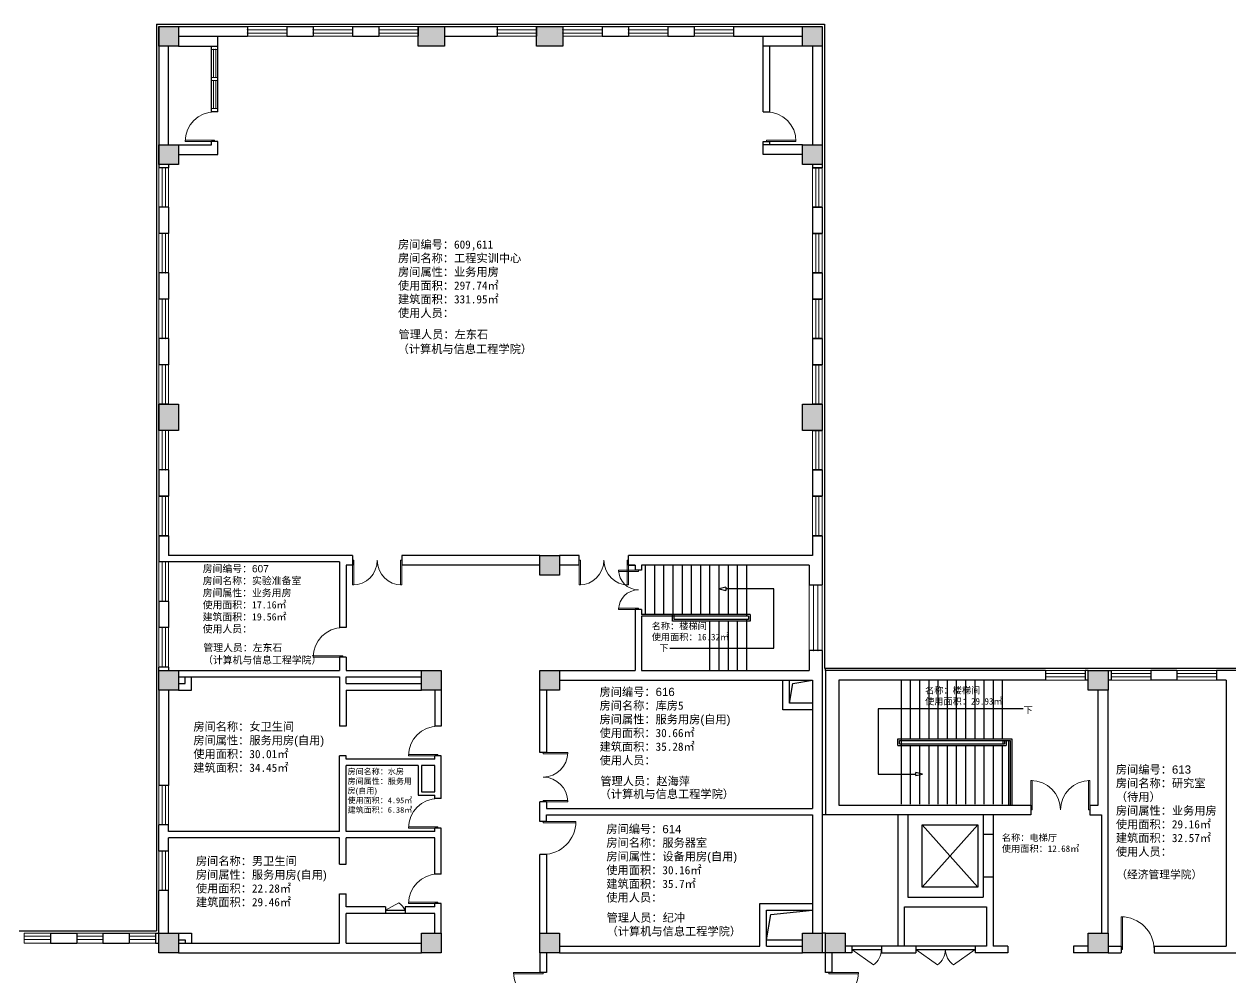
# Model space of a CAD drawing. Header units: millimetres. Extents: x 250667 to 378376, y 130813 to 184650.
# Drawn here: x 287267 to 324007, y 146726 to 175756 of the extents above; entities that cross this region are included whole.
import ezdxf

# ---------------------------------------------------------------- set-up
doc = ezdxf.new("R2010")
doc.units = ezdxf.units.MM
doc.header["$LTSCALE"] = 1000
doc.linetypes.add('CONTINOUS', pattern=[0])
for name, color, linetype in [('填充', 7, 'Continuous'), ('管理人员', 2, 'Continuous'), ('经济管理学院', 66, 'Continuous')]:
    doc.layers.add(name, color=color, linetype=linetype)
for name, color, linetype, lineweight in [('墙体', 30, 'Continuous', 30), ('墙线', 30, 'Continuous', 30), ('文字', 7, 'Continuous', 30), ('柱子', 150, 'Continuous', 30), ('窗户', 131, 'Continuous', 15), ('窗线', 131, 'Continuous', 15), ('门线', 154, 'CONTINOUS', 15)]:
    doc.layers.add(name, color=color, linetype=linetype, lineweight=lineweight)
doc.styles.get("Standard").update_dxf_attribs({"font": 'arial.ttf'})

msp = doc.modelspace()

# ---------------------------------------------------------------- hatches: boundary and pattern name
at = {"layer": '填充'}
h = msp.add_hatch(color=7, dxfattribs=at)
h.dxf.hatch_style = 1
h.paths.add_polyline_path([(291967, 175686), (291367, 175686), (291367, 175086), (291967, 175086)])
h = msp.add_hatch(color=7, dxfattribs=at)
h.dxf.hatch_style = 1
h.paths.add_polyline_path([(300066, 175686), (299266, 175686), (299266, 175086), (300066, 175086)])
h = msp.add_hatch(color=7, dxfattribs=at)
h.dxf.hatch_style = 1
h.paths.add_polyline_path([(303666, 175686), (302866, 175686), (302866, 175086), (303666, 175086)])
h = msp.add_hatch(color=7, dxfattribs=at)
h.dxf.hatch_style = 1
h.paths.add_polyline_path([(311567, 175686), (310967, 175686), (310967, 175086), (311567, 175086)])
h = msp.add_hatch(color=7, dxfattribs=at)
h.dxf.hatch_style = 1
h.paths.add_polyline_path([(291967, 172086), (291367, 172086), (291367, 171486), (291967, 171486)])
h = msp.add_hatch(color=7, dxfattribs=at)
h.dxf.hatch_style = 1
h.paths.add_polyline_path([(311567, 172086), (310967, 172086), (310967, 171486), (311567, 171486)])
h = msp.add_hatch(color=7, dxfattribs=at)
h.dxf.hatch_style = 1
h.paths.add_polyline_path([(291967, 164186), (291367, 164186), (291367, 163386), (291967, 163386)])
h = msp.add_hatch(color=7, dxfattribs=at)
h.dxf.hatch_style = 1
h.paths.add_polyline_path([(311567, 164186), (310967, 164186), (310967, 163386), (311567, 163386)])
h = msp.add_hatch(color=7, dxfattribs=at)
h.dxf.hatch_style = 1
h.paths.add_polyline_path([(303567, 159586), (302967, 159586), (302967, 158986), (303567, 158986)])
h = msp.add_hatch(color=7, dxfattribs=at)
h.dxf.hatch_style = 1
h.paths.add_polyline_path([(291967, 156086), (291367, 156086), (291367, 155486), (291967, 155486)])
h = msp.add_hatch(color=7, dxfattribs=at)
h.dxf.hatch_style = 1
h.paths.add_polyline_path([(299967, 156086), (299367, 156086), (299367, 155486), (299967, 155486)])
h = msp.add_hatch(color=7, dxfattribs=at)
h.dxf.hatch_style = 1
h.paths.add_polyline_path([(303567, 156086), (302967, 156086), (302967, 155486), (303567, 155486)])
h = msp.add_hatch(color=7, dxfattribs=at)
h.dxf.hatch_style = 1
h.paths.add_polyline_path([(320267, 156086), (319667, 156086), (319667, 155486), (320267, 155486)])
h = msp.add_hatch(color=7, dxfattribs=at)
h.dxf.hatch_style = 1
h.paths.add_polyline_path([(291967, 148086), (291367, 148086), (291367, 147486), (291967, 147486)])
h = msp.add_hatch(color=7, dxfattribs=at)
h.dxf.hatch_style = 1
h.paths.add_polyline_path([(299967, 148086), (299367, 148086), (299367, 147486), (299967, 147486)])
h = msp.add_hatch(color=7, dxfattribs=at)
h.dxf.hatch_style = 1
h.paths.add_polyline_path([(303567, 148086), (302967, 148086), (302967, 147486), (303567, 147486)])
h = msp.add_hatch(color=7, dxfattribs=at)
h.dxf.hatch_style = 1
h.paths.add_polyline_path([(311567, 148086), (310967, 148086), (310967, 147486), (311567, 147486)])
h = msp.add_hatch(color=7, dxfattribs=at)
h.dxf.hatch_style = 1
h.paths.add_polyline_path([(312267, 148086), (311667, 148086), (311667, 147486), (312267, 147486)])
h = msp.add_hatch(color=7, dxfattribs=at)
h.dxf.hatch_style = 1
h.paths.add_polyline_path([(320267, 148086), (319667, 148086), (319667, 147486), (320267, 147486)])

# ---------------------------------------------------------------- linework, layer by layer
at = {"layer": '墙体'}
for p, q in [((293167, 173086), (293167, 175386)), ((309767, 173086), (309767, 175386)), ((291967, 175086), (293167, 175086)), ((292967, 173086), (292967, 175086)), ((310967, 175086), (309767, 175086)), ((309967, 173086), (309967, 175086)), ((293167, 173086), (292967, 173086)), ((309767, 173086), (309967, 173086)), ((292967, 172086), (292967, 172186)), ((293167, 172186), (292967, 172186)), ((293167, 171786), (293167, 172186)), ((309767, 171786), (309767, 172186)), ((309767, 172186), (309967, 172186)), ((310967, 172086), (309767, 172086)), ((309967, 172086), (309967, 172186)), ((291967, 171786), (293167, 171786)), ((310967, 171786), (309767, 171786)), ((306187, 157786), (306187, 159286)), ((306467, 157786), (306467, 159286)), ((306467, 157786), (306467, 159286)), ((306747, 157786), (306747, 159286)), ((307027, 157786), (307027, 159286)), ((307307, 157786), (307307, 159286)), ((307307, 157786), (307307, 159286)), ((307587, 157786), (307587, 159286)), ((307867, 157786), (307867, 159286)), ((308147, 157786), (308147, 159286)), ((308147, 157786), (308147, 159286)), ((308427, 157786), (308427, 159286)), ((308707, 157786), (308707, 159286)), ((308987, 157786), (308987, 159286)), ((309267, 157736), (309267, 159286)), ((308633, 158614), (308425, 158564)), ((308425, 158564), (308633, 158514)), ((308633, 158614), (308633, 158514)), ((310090, 158564), (308633, 158564)), ((308633, 158564), (308633, 158514)), ((310090, 156761), (310090, 158564)), ((309367, 157786), (306067, 157786)), ((309317, 157736), (306067, 157736)), ((309317, 157636), (307059, 157636)), ((309267, 156086), (309267, 157636)), ((309317, 157736), (309317, 157636)), ((309367, 157786), (309367, 157586)), ((309367, 157586), (307009, 157586)), ((308147, 156086), (308147, 157586)), ((308147, 156086), (308147, 157586)), ((308427, 156086), (308427, 157586)), ((308707, 156086), (308707, 157586)), ((308987, 156086), (308987, 157586)), ((306929, 156761), (310090, 156761)), ((313967, 155786), (313967, 152011)), ((314247, 155786), (314247, 153999)), ((314527, 155786), (314527, 153999)), ((314807, 155786), (314807, 153999)), ((315087, 155786), (315087, 153999)), ((315367, 155786), (315367, 153999)), ((315367, 155786), (315367, 153999)), ((315647, 155786), (315647, 153999)), ((315927, 155786), (315927, 153999)), ((316207, 155786), (316207, 153999)), ((316487, 155786), (316487, 153999)), ((316487, 155786), (316487, 153999)), ((316767, 155786), (316767, 153999)), ((317047, 155786), (317047, 153999)), ((302967, 153586), (302967, 155486)), ((317684, 154913), (313272, 154913)), ((313272, 154913), (313272, 152931)), ((313867, 153999), (315087, 153999)), ((313867, 153799), (313867, 153999)), ((313917, 153949), (317291, 153949)), ((313917, 153849), (313917, 153949)), ((313967, 153999), (317341, 153999)), ((315367, 153999), (317341, 153999)), ((313867, 153799), (317161, 153799)), ((313917, 153849), (317111, 153849)), ((314247, 153799), (314247, 152011)), ((314527, 153799), (314527, 152011)), ((314807, 153799), (314807, 152011)), ((315087, 153799), (315087, 152011)), ((315367, 153799), (315367, 153453)), ((315367, 153799), (315367, 152011)), ((315647, 153799), (315647, 152011)), ((315927, 153799), (315927, 152011)), ((316207, 153799), (316207, 152011)), ((316487, 153799), (316487, 152011)), ((316487, 153799), (316487, 152011)), ((316767, 153799), (316767, 152011)), ((317047, 153799), (317047, 152011)), ((313272, 152931), (314415, 152931)), ((314415, 152931), (314415, 152981)), ((314415, 152881), (314415, 152981)), ((314623, 152931), (314415, 152981)), ((314415, 152881), (314623, 152931)), ((315367, 153113), (315367, 152011)), ((302967, 151486), (302967, 152086)), ((302967, 148086), (302967, 150486))]:
    msp.add_line(p, q, dxfattribs=at)
at = {"layer": '墙线'}
for p, q in [((291297, 175756), (311637, 175756)), ((291297, 175756), (291297, 148156)), ((291367, 175686), (294066, 175686)), ((291367, 175686), (291367, 171386)), ((294066, 175686), (294066, 175386)), ((295266, 175686), (296066, 175686)), ((295266, 175686), (295266, 175386)), ((296066, 175686), (296066, 175386)), ((297266, 175686), (298066, 175686)), ((297266, 175686), (297266, 175386)), ((298066, 175686), (298066, 175386)), ((299266, 175686), (301667, 175686)), ((299266, 175686), (299266, 175386)), ((301667, 175686), (301667, 175386)), ((302866, 175686), (303666, 175686)), ((302867, 175686), (302867, 175386)), ((303666, 175686), (303666, 175386)), ((304866, 175686), (304866, 175386)), ((304867, 175686), (305667, 175686)), ((305667, 175686), (305667, 175386)), ((306867, 175686), (307667, 175686)), ((306867, 175686), (306867, 175386)), ((307667, 175686), (307667, 175386)), ((308867, 175686), (311567, 175686)), ((308867, 175686), (308867, 175386)), ((311637, 175756), (311637, 156156)), ((291967, 175386), (294066, 175386)), ((295266, 175386), (296066, 175386)), ((297266, 175386), (298066, 175386)), ((300066, 175386), (301667, 175386)), ((304867, 175386), (305667, 175386)), ((306867, 175386), (307667, 175386)), ((308867, 175386), (310967, 175386)), ((291667, 172086), (291667, 175086)), ((311267, 175086), (311267, 172086)), ((311567, 175086), (311567, 172086)), ((291967, 172086), (292967, 172086)), ((311567, 172086), (311567, 171386)), ((291667, 171386), (291367, 171386)), ((291667, 171386), (291367, 171386)), ((291667, 171386), (291367, 171386)), ((291667, 171486), (291667, 171386)), ((311267, 171486), (311267, 171386)), ((311267, 171386), (311567, 171386)), ((311567, 171386), (311267, 171386)), ((311567, 171386), (311267, 171386)), ((311567, 171386), (311267, 171386)), ((291667, 170186), (291367, 170186)), ((291367, 170186), (291367, 169386)), ((291667, 170186), (291367, 170186)), ((291667, 170186), (291667, 169386)), ((311267, 170186), (311267, 169386)), ((311267, 170186), (311567, 170186)), ((311567, 170186), (311267, 170186)), ((311567, 170186), (311267, 170186)), ((311567, 170186), (311567, 169386)), ((291667, 169386), (291367, 169386)), ((291667, 169386), (291367, 169386)), ((291667, 169386), (291367, 169386)), ((311267, 169386), (311567, 169386)), ((311567, 169386), (311267, 169386)), ((311567, 169386), (311267, 169386)), ((311567, 169386), (311267, 169386)), ((291667, 168186), (291367, 168186)), ((291367, 168186), (291367, 167386)), ((291667, 168186), (291367, 168186)), ((291667, 168186), (291667, 167386)), ((311267, 168186), (311267, 167386)), ((311267, 168186), (311567, 168186)), ((311567, 168186), (311267, 168186)), ((311567, 168186), (311267, 168186)), ((311567, 168186), (311567, 167386)), ((291667, 167386), (291367, 167386)), ((291667, 167386), (291367, 167386)), ((291667, 167386), (291367, 167386)), ((311267, 167386), (311567, 167386)), ((311567, 167386), (311267, 167386)), ((311567, 167386), (311267, 167386)), ((311567, 167386), (311267, 167386)), ((291667, 166186), (291367, 166186)), ((291367, 166186), (291367, 165386)), ((291667, 166186), (291367, 166186)), ((291667, 166186), (291667, 165386)), ((311267, 166186), (311267, 165386)), ((311267, 166186), (311567, 166186)), ((311567, 166186), (311267, 166186)), ((311567, 166186), (311267, 166186)), ((311567, 166186), (311567, 165386)), ((291667, 165386), (291367, 165386)), ((291667, 165386), (291367, 165386)), ((291667, 165386), (291367, 165386)), ((311267, 165386), (311567, 165386)), ((311567, 165386), (311267, 165386)), ((311567, 165386), (311267, 165386)), ((311567, 165386), (311267, 165386)), ((291667, 164186), (291367, 164186)), ((291367, 164186), (291367, 163386)), ((291667, 164186), (291367, 164186)), ((311267, 164186), (311567, 164186)), ((311567, 164186), (311267, 164186)), ((311567, 164186), (311267, 164186)), ((311567, 164186), (311567, 163386)), ((291667, 163386), (291367, 163386)), ((291667, 163386), (291367, 163386)), ((311267, 163386), (311567, 163386)), ((311567, 163386), (311267, 163386)), ((311567, 163386), (311267, 163386)), ((311567, 163386), (311267, 163386)), ((291667, 162186), (291367, 162186)), ((291367, 162186), (291367, 161386)), ((291667, 162186), (291667, 161386)), ((311267, 162186), (311267, 161386)), ((311267, 162186), (311567, 162186)), ((311567, 162186), (311267, 162186)), ((311567, 162186), (311267, 162186)), ((311567, 162186), (311567, 161386)), ((291367, 161386), (291667, 161386)), ((291667, 161386), (291367, 161386)), ((291667, 161386), (291367, 161386)), ((291667, 161386), (291367, 161386)), ((311267, 161386), (311567, 161386)), ((311567, 161386), (311267, 161386)), ((311567, 161386), (311267, 161386)), ((311567, 161386), (311267, 161386)), ((291367, 160186), (291367, 159386)), ((291367, 160186), (291667, 160186)), ((291667, 160186), (291367, 160186)), ((291667, 160186), (291367, 160186)), ((291667, 160186), (291667, 159586)), ((311267, 160186), (311267, 159586)), ((311267, 160186), (311567, 160186)), ((311567, 160186), (311267, 160186)), ((311567, 160186), (311267, 160186)), ((311567, 160186), (311567, 158686)), ((297267, 159586), (291667, 159586)), ((297267, 159586), (297267, 159286)), ((302967, 159586), (298767, 159586)), ((298767, 159586), (298767, 159286)), ((304167, 159586), (303567, 159586)), ((304167, 159286), (304167, 159586)), ((311267, 159586), (305667, 159586)), ((305667, 159286), (305667, 159586)), ((291667, 159386), (291367, 159386)), ((291667, 159386), (291367, 159386)), ((296867, 159386), (291667, 159386)), ((296867, 159386), (296867, 157386)), ((297267, 159286), (297067, 159286)), ((297067, 159286), (297067, 157386)), ((302967, 159286), (298767, 159286)), ((304167, 159286), (303567, 159286)), ((305667, 159286), (305867, 159286)), ((305867, 159286), (305667, 159286)), ((305867, 159286), (305867, 159136)), ((306067, 159136), (305867, 159136)), ((311167, 159286), (306067, 159286)), ((306067, 159286), (306067, 159136)), ((311167, 159286), (311167, 158686)), ((311167, 158686), (311567, 158686)), ((291667, 158186), (291367, 158186)), ((291367, 158186), (291367, 157386)), ((291667, 158186), (291367, 158186)), ((291667, 158186), (291667, 157386)), ((306067, 157936), (305867, 157936)), ((305867, 157936), (305867, 156086)), ((306067, 157936), (306067, 157786)), ((306067, 157736), (306067, 156086)), ((307009, 157586), (307009, 157786)), ((307059, 157636), (307059, 157786)), ((291667, 157386), (291367, 157386)), ((291667, 157386), (291367, 157386)), ((297067, 157386), (296867, 157386)), ((311567, 156686), (311167, 156686)), ((311167, 156686), (311167, 156086)), ((311567, 156686), (311167, 156686)), ((311567, 156686), (311567, 148086)), ((291667, 156186), (291367, 156186)), ((291667, 156186), (291367, 156186)), ((291367, 156086), (291367, 156186)), ((291667, 156186), (291667, 156086)), ((297067, 156486), (296867, 156486)), ((296867, 156486), (296867, 156086)), ((297067, 156486), (297067, 156086)), ((311637, 156156), (344337, 156156)), ((311667, 156086), (311667, 156156)), ((291967, 156086), (296867, 156086)), ((291967, 155886), (296867, 155886)), ((292167, 155686), (292167, 155886)), ((292367, 155486), (292367, 155886)), ((296867, 155886), (296867, 154386)), ((297067, 156086), (299367, 156086)), ((297067, 155686), (297067, 155886)), ((297067, 155886), (299367, 155886)), ((303567, 156086), (305867, 156086)), ((303567, 155786), (311267, 155786)), ((306067, 156086), (311167, 156086)), ((310367, 154886), (310367, 155786)), ((310567, 155086), (310567, 155786)), ((310668, 155683), (311267, 155786)), ((311267, 155786), (311267, 151886)), ((318367, 156086), (311667, 156086)), ((311667, 156086), (311667, 151686)), ((318367, 155786), (312067, 155786)), ((312067, 155786), (312067, 151986)), ((318367, 156086), (318367, 155786)), ((319667, 156086), (319567, 156086)), ((319567, 156086), (319567, 155786)), ((319667, 155786), (319567, 155786)), ((320267, 156086), (320367, 156086)), ((320367, 155786), (320267, 155786)), ((320367, 156086), (320367, 155786)), ((322367, 156086), (321567, 156086)), ((321567, 156086), (321567, 155786)), ((322367, 155786), (321567, 155786)), ((322367, 156086), (322367, 155786)), ((324367, 156086), (323567, 156086)), ((323567, 156086), (323567, 155786)), ((323867, 155786), (323567, 155786)), ((323867, 155786), (323867, 147686)), ((291367, 155486), (291367, 152586)), ((291667, 155486), (291667, 152586)), ((291967, 155686), (292167, 155686)), ((291967, 155486), (292367, 155486)), ((296867, 155486), (296867, 155486)), ((297067, 155686), (299367, 155686)), ((297067, 155486), (297067, 154386)), ((297067, 155486), (299367, 155486)), ((299767, 155486), (299767, 154386)), ((299967, 155486), (299967, 154386)), ((303167, 155486), (303167, 153586)), ((310567, 155086), (310668, 155683)), ((319967, 151986), (319967, 155486)), ((320267, 148086), (320267, 155486)), ((311267, 155086), (310567, 155086)), ((311267, 154886), (310367, 154886)), ((297067, 154386), (296867, 154386)), ((299967, 154386), (299767, 154386)), ((317061, 153949), (317061, 153849)), ((317111, 153949), (317111, 153849)), ((317161, 153949), (317161, 153799)), ((317241, 153949), (317241, 151986)), ((317291, 153949), (317291, 151986)), ((317341, 153999), (317341, 151986)), ((303167, 153586), (302967, 153586)), ((297067, 153486), (296867, 153486)), ((296867, 151186), (296867, 153486)), ((297067, 153386), (297067, 153486)), ((299767, 153386), (297067, 153386)), ((299967, 153486), (299767, 153486)), ((299767, 153386), (299767, 153486)), ((299967, 152186), (299967, 153486)), ((297067, 151186), (297067, 153186)), ((299267, 153186), (297067, 153186)), ((299267, 153186), (299267, 152286)), ((299767, 153186), (299367, 153186)), ((299367, 153186), (299367, 152386)), ((299767, 152386), (299767, 153186)), ((291667, 152586), (291367, 152586)), ((299267, 152286), (299767, 152286)), ((299367, 152386), (299767, 152386)), ((299767, 152181), (299767, 152286)), ((299967, 152186), (299767, 152186)), ((303167, 152086), (302967, 152086)), ((303167, 152086), (303167, 151886)), ((303167, 151886), (311267, 151886)), ((312067, 151986), (317917, 151986)), ((317917, 151986), (317917, 151686)), ((319717, 151986), (319967, 151986)), ((319717, 151986), (319717, 151686)), ((291667, 151386), (291367, 151386)), ((291367, 150586), (291367, 151386)), ((291667, 151186), (291667, 151386)), ((303167, 151486), (302967, 151486)), ((303167, 151486), (303167, 151686)), ((303167, 151686), (311267, 151686)), ((311267, 151686), (311267, 148086)), ((317917, 151686), (311567, 151686)), ((313867, 151686), (313867, 147686)), ((314167, 151686), (314167, 149186)), ((314608, 151386), (316308, 149486)), ((316308, 151386), (314608, 149486)), ((314608, 151386), (316308, 151386)), ((314608, 149486), (314608, 151386)), ((316308, 151386), (316308, 149486)), ((316467, 151686), (316467, 149186)), ((316767, 151686), (316767, 147686)), ((319717, 151686), (320067, 151686)), ((320067, 151686), (320067, 148086)), ((296867, 151186), (291667, 151186)), ((299767, 151186), (297067, 151186)), ((299967, 151286), (299767, 151286)), ((299767, 151186), (299767, 151286)), ((299967, 149886), (299967, 151286)), ((299967, 151186), (299967, 151286)), ((316767, 151086), (316467, 151086)), ((296867, 150986), (291667, 150986)), ((291667, 150586), (291667, 150986)), ((296867, 150186), (296867, 150986)), ((299767, 150986), (297067, 150986)), ((297067, 150186), (297067, 150986)), ((299767, 149886), (299767, 150986)), ((291667, 150586), (291367, 150586)), ((303167, 150486), (302967, 150486)), ((303167, 150486), (303167, 148086)), ((296867, 150186), (297067, 150186)), ((299967, 149886), (299767, 149886)), ((316767, 149786), (316467, 149786)), ((291667, 149386), (291367, 149386)), ((291367, 148086), (291367, 149386)), ((291667, 148086), (291667, 149386)), ((296867, 149286), (297067, 149286)), ((296867, 147786), (296867, 149286)), ((297067, 148886), (297067, 149286)), ((314167, 149186), (316467, 149186)), ((316308, 149486), (314608, 149486)), ((298267, 148886), (297067, 148886)), ((298267, 148886), (298267, 148686)), ((299767, 148886), (298867, 148886)), ((298867, 148886), (298867, 148686)), ((299967, 148986), (299767, 148986)), ((299767, 148886), (299767, 148986)), ((299967, 148086), (299967, 148986)), ((309667, 147686), (309667, 148986)), ((309667, 148986), (311267, 148986)), ((314067, 147686), (314067, 148886)), ((314067, 148886), (316567, 148886)), ((316567, 148886), (316567, 147686)), ((299767, 148686), (297067, 148686)), ((297067, 147786), (297067, 148686)), ((298267, 148786), (298867, 148786)), ((299767, 148086), (299767, 148686)), ((309867, 147686), (309867, 148786)), ((309867, 148786), (311267, 148786)), ((309867, 147886), (310001, 148659)), ((310001, 148659), (311267, 148786)), ((311267, 148786), (311267, 148086)), ((284037, 148156), (291297, 148156)), ((288067, 148086), (288867, 148086)), ((288067, 148086), (288067, 147786)), ((288867, 148086), (288867, 147786)), ((289667, 148086), (290467, 148086)), ((289667, 148086), (289667, 147786)), ((290467, 148086), (290467, 147786)), ((291267, 148086), (291367, 148086)), ((291267, 148086), (291267, 147786)), ((291967, 148086), (292367, 148086)), ((292367, 148086), (292367, 147786)), ((311667, 148086), (311567, 148086)), ((288067, 147786), (288867, 147786)), ((289667, 147786), (290467, 147786)), ((291267, 147786), (291367, 147786)), ((291967, 147886), (292167, 147886)), ((291967, 147786), (296867, 147786)), ((292167, 147886), (292167, 147786)), ((297067, 147786), (299367, 147786)), ((309867, 147886), (310967, 147886)), ((291967, 147486), (299367, 147486)), ((302967, 147486), (302967, 146886)), ((303167, 147486), (303167, 146886)), ((303567, 147686), (309667, 147686)), ((303567, 147486), (310967, 147486)), ((309867, 147686), (310967, 147686)), ((311667, 147486), (311567, 147486)), ((311667, 146886), (311667, 147486)), ((311867, 146886), (311867, 147486)), ((316567, 147686), (312267, 147686)), ((312467, 147486), (312267, 147486)), ((312467, 147686), (312467, 147486)), ((312467, 147586), (313367, 147586)), ((313367, 147686), (313367, 147486)), ((313367, 147486), (314417, 147486)), ((314417, 147686), (314417, 147486)), ((314417, 147586), (316217, 147586)), ((316217, 147686), (316217, 147486)), ((317217, 147486), (316217, 147486)), ((317217, 147686), (316767, 147686)), ((317217, 147686), (317217, 147486)), ((319667, 147686), (319217, 147686)), ((319217, 147686), (319217, 147486)), ((319667, 147486), (319217, 147486)), ((320267, 147686), (320667, 147686)), ((320267, 147486), (320667, 147486)), ((320667, 147686), (320667, 147486)), ((321667, 147686), (321667, 147486)), ((321667, 147686), (323867, 147686)), ((321667, 147486), (326267, 147486)), ((303167, 146886), (302967, 146886)), ((311867, 146886), (311667, 146886))]:
    msp.add_line(p, q, dxfattribs=at)
at = {"layer": '柱子'}
for p, q in [((291367, 175686), (291967, 175686)), ((291367, 175086), (291367, 175686)), ((291967, 175686), (291967, 175086)), ((299266, 175686), (300066, 175686)), ((299266, 175086), (299266, 175686)), ((300066, 175686), (300066, 175086)), ((302866, 175686), (303666, 175686)), ((302866, 175086), (302866, 175686)), ((303666, 175686), (303666, 175086)), ((310967, 175686), (311567, 175686)), ((310967, 175086), (310967, 175686)), ((311567, 175686), (311567, 175086)), ((291967, 175086), (291367, 175086)), ((300066, 175086), (299266, 175086)), ((303666, 175086), (302866, 175086)), ((311567, 175086), (310967, 175086)), ((291367, 172086), (291967, 172086)), ((291367, 171486), (291367, 172086)), ((291967, 172086), (291967, 171486)), ((310967, 172086), (311567, 172086)), ((310967, 171486), (310967, 172086)), ((311567, 172086), (311567, 171486)), ((291967, 171486), (291367, 171486)), ((311567, 171486), (310967, 171486)), ((291367, 163386), (291367, 164186)), ((291367, 164186), (291967, 164186)), ((291967, 164186), (291967, 163386)), ((310967, 163386), (310967, 164186)), ((310967, 164186), (311567, 164186)), ((311567, 164186), (311567, 163386)), ((291967, 163386), (291367, 163386)), ((311567, 163386), (310967, 163386)), ((302967, 159586), (303567, 159586)), ((302967, 158986), (302967, 159586)), ((303567, 159586), (303567, 158986)), ((303567, 158986), (302967, 158986)), ((291367, 156086), (291967, 156086)), ((291367, 155486), (291367, 156086)), ((291967, 156086), (291967, 155486)), ((299367, 156086), (299967, 156086)), ((299367, 155486), (299367, 156086)), ((299967, 156086), (299967, 155486)), ((302967, 156086), (303567, 156086)), ((302967, 155486), (302967, 156086)), ((303567, 156086), (303567, 155486)), ((319667, 156086), (320267, 156086)), ((319667, 155486), (319667, 156086)), ((320267, 156086), (320267, 155486)), ((291967, 155486), (291367, 155486)), ((299967, 155486), (299367, 155486)), ((303567, 155486), (302967, 155486)), ((320267, 155486), (319667, 155486)), ((291367, 148086), (291967, 148086)), ((291367, 147486), (291367, 148086)), ((291967, 148086), (291967, 147486)), ((299367, 148086), (299967, 148086)), ((299367, 147486), (299367, 148086)), ((299967, 148086), (299967, 147486)), ((302967, 148086), (303567, 148086)), ((302967, 147486), (302967, 148086)), ((303567, 148086), (303567, 147486)), ((310967, 148086), (311567, 148086)), ((310967, 147486), (310967, 148086)), ((311567, 148086), (311567, 147486)), ((311667, 148086), (312267, 148086)), ((311667, 147486), (311667, 148086)), ((312267, 148086), (312267, 147486)), ((319667, 148086), (320267, 148086)), ((319667, 147486), (319667, 148086)), ((320267, 148086), (320267, 147486)), ((291967, 147486), (291367, 147486)), ((299967, 147486), (299367, 147486)), ((303567, 147486), (302967, 147486)), ((311567, 147486), (310967, 147486)), ((312267, 147486), (311667, 147486)), ((320267, 147486), (319667, 147486))]:
    msp.add_line(p, q, dxfattribs=at)
at = {"layer": '窗户'}
for p, q in [((292967, 174986), (293167, 174986)), ((292967, 174136), (292967, 174986)), ((293033, 174986), (293033, 174136)), ((293100, 174986), (293100, 174136)), ((293167, 174986), (293167, 174136)), ((293167, 174136), (292967, 174136)), ((293167, 174036), (292967, 174036)), ((292967, 173186), (292967, 174036)), ((293033, 174036), (293033, 173186)), ((293100, 174036), (293100, 173186)), ((293167, 174036), (293167, 173186)), ((293167, 173186), (292967, 173186))]:
    msp.add_line(p, q, dxfattribs=at)
for p in [(293033, 174986), (293100, 174986)]:
    msp.add_point(p, dxfattribs=at)
at = {"layer": '窗线'}
for p, q in [((294066, 175386), (294066, 175686)), ((294066, 175686), (295266, 175686)), ((295266, 175686), (295266, 175386)), ((296066, 175386), (296066, 175686)), ((296066, 175686), (297266, 175686)), ((297266, 175686), (297266, 175386)), ((298066, 175386), (298066, 175686)), ((298066, 175686), (299266, 175686)), ((299266, 175686), (299266, 175386)), ((301667, 175386), (301667, 175686)), ((301667, 175686), (302867, 175686)), ((302867, 175686), (302867, 175386)), ((303666, 175386), (303666, 175686)), ((303666, 175686), (304866, 175686)), ((304866, 175686), (304866, 175386)), ((305667, 175386), (305667, 175686)), ((305667, 175686), (306867, 175686)), ((306867, 175686), (306867, 175386)), ((307667, 175386), (307667, 175686)), ((307667, 175686), (308867, 175686)), ((308867, 175686), (308867, 175386)), ((294066, 175586), (295266, 175586)), ((294066, 175486), (295266, 175486)), ((295266, 175386), (294066, 175386)), ((296066, 175586), (297266, 175586)), ((296066, 175486), (297266, 175486)), ((297266, 175386), (296066, 175386)), ((298066, 175586), (299266, 175586)), ((298066, 175486), (299266, 175486)), ((299266, 175386), (298066, 175386)), ((301667, 175586), (302867, 175586)), ((301667, 175486), (302867, 175486)), ((302867, 175386), (301667, 175386)), ((303666, 175586), (304866, 175586)), ((303666, 175486), (304866, 175486)), ((304866, 175386), (303666, 175386)), ((305667, 175586), (306867, 175586)), ((305667, 175486), (306867, 175486)), ((306867, 175386), (305667, 175386)), ((307667, 175586), (308867, 175586)), ((307667, 175486), (308867, 175486)), ((308867, 175386), (307667, 175386)), ((291367, 170186), (291367, 171386)), ((291367, 171386), (291667, 171386)), ((291467, 170186), (291467, 171386)), ((291567, 170186), (291567, 171386)), ((291667, 171386), (291667, 170186)), ((311267, 170186), (311267, 171386)), ((311267, 171386), (311567, 171386)), ((311367, 170186), (311367, 171386)), ((311467, 170186), (311467, 171386)), ((311567, 171386), (311567, 170186)), ((291667, 170186), (291367, 170186)), ((311567, 170186), (311267, 170186)), ((291367, 168186), (291367, 169386)), ((291367, 169386), (291667, 169386)), ((291467, 168186), (291467, 169386)), ((291567, 168186), (291567, 169386)), ((291667, 169386), (291667, 168186)), ((311267, 168186), (311267, 169386)), ((311267, 169386), (311567, 169386)), ((311367, 168186), (311367, 169386)), ((311467, 168186), (311467, 169386)), ((311567, 169386), (311567, 168186)), ((291667, 168186), (291367, 168186)), ((311567, 168186), (311267, 168186)), ((291367, 166186), (291367, 167386)), ((291367, 167386), (291667, 167386)), ((291467, 166186), (291467, 167386)), ((291567, 166186), (291567, 167386)), ((291667, 167386), (291667, 166186)), ((311267, 166186), (311267, 167386)), ((311267, 167386), (311567, 167386)), ((311367, 166186), (311367, 167386)), ((311467, 166186), (311467, 167386)), ((311567, 167386), (311567, 166186)), ((291667, 166186), (291367, 166186)), ((311567, 166186), (311267, 166186)), ((291367, 164186), (291367, 165386)), ((291367, 165386), (291667, 165386)), ((291467, 164186), (291467, 165386)), ((291567, 164186), (291567, 165386)), ((291667, 165386), (291667, 164186)), ((311267, 164186), (311267, 165386)), ((311267, 165386), (311567, 165386)), ((311367, 164186), (311367, 165386)), ((311467, 164186), (311467, 165386)), ((311567, 165386), (311567, 164186)), ((291667, 164186), (291367, 164186)), ((311567, 164186), (311267, 164186)), ((291367, 162186), (291367, 163386)), ((291367, 163386), (291667, 163386)), ((291467, 162186), (291467, 163386)), ((291567, 162186), (291567, 163386)), ((291667, 163386), (291667, 162186)), ((311267, 162186), (311267, 163386)), ((311267, 163386), (311567, 163386)), ((311367, 162186), (311367, 163386)), ((311467, 162186), (311467, 163386)), ((311567, 163386), (311567, 162186)), ((291667, 162186), (291367, 162186)), ((311567, 162186), (311267, 162186)), ((291367, 160186), (291367, 161386)), ((291367, 161386), (291667, 161386)), ((291467, 160186), (291467, 161386)), ((291567, 160186), (291567, 161386)), ((291667, 161386), (291667, 160186)), ((311267, 160186), (311267, 161386)), ((311267, 161386), (311567, 161386)), ((311367, 160186), (311367, 161386)), ((311467, 160186), (311467, 161386)), ((311567, 161386), (311567, 160186)), ((291667, 160186), (291367, 160186)), ((311567, 160186), (311267, 160186)), ((291667, 159386), (291367, 159386)), ((291367, 159386), (291367, 158186)), ((291467, 158186), (291467, 159386)), ((291567, 158186), (291567, 159386)), ((291667, 158186), (291667, 159386)), ((311167, 156686), (311167, 158686)), ((311167, 158686), (311567, 158686)), ((311300, 156686), (311300, 158686)), ((311433, 156686), (311433, 158686)), ((311567, 158686), (311567, 156686)), ((291367, 158186), (291667, 158186)), ((291667, 157386), (291367, 157386)), ((291367, 157386), (291367, 156186)), ((291467, 156186), (291467, 157386)), ((291567, 156186), (291567, 157386)), ((291667, 156186), (291667, 157386)), ((311567, 156686), (311167, 156686)), ((291367, 156186), (291667, 156186)), ((318367, 155786), (318367, 156086)), ((318367, 156086), (319567, 156086)), ((318367, 155986), (319567, 155986)), ((318367, 155886), (319567, 155886)), ((319567, 155786), (318367, 155786)), ((319567, 156086), (319567, 155786)), ((320367, 155786), (320367, 156086)), ((320367, 156086), (321567, 156086)), ((320367, 155986), (321567, 155986)), ((320367, 155886), (321567, 155886)), ((321567, 155786), (320367, 155786)), ((321567, 156086), (321567, 155786)), ((322367, 155786), (322367, 156086)), ((322367, 156086), (323567, 156086)), ((322367, 155986), (323567, 155986)), ((322367, 155886), (323567, 155886)), ((323567, 155786), (322367, 155786)), ((323567, 156086), (323567, 155786)), ((291667, 152586), (291367, 152586)), ((291367, 152586), (291367, 151386)), ((291467, 151386), (291467, 152586)), ((291567, 151386), (291567, 152586)), ((291667, 151386), (291667, 152586)), ((291367, 151386), (291667, 151386)), ((291667, 150586), (291367, 150586)), ((291367, 150586), (291367, 149386)), ((291467, 149386), (291467, 150586)), ((291567, 149386), (291567, 150586)), ((291667, 149386), (291667, 150586)), ((291367, 149386), (291667, 149386)), ((287267, 148086), (287267, 147786)), ((288067, 148086), (287267, 148086)), ((288067, 147786), (288067, 148086)), ((288867, 148086), (288867, 147786)), ((289667, 148086), (288867, 148086)), ((289667, 147786), (289667, 148086)), ((290467, 148086), (290467, 147786)), ((291267, 148086), (290467, 148086)), ((291267, 147786), (291267, 148086)), ((288067, 147993), (287267, 147993)), ((288067, 147893), (287267, 147893)), ((287267, 147786), (288067, 147786)), ((289667, 147993), (288867, 147993)), ((289667, 147893), (288867, 147893)), ((288867, 147786), (289667, 147786)), ((291267, 147993), (290467, 147993)), ((291267, 147893), (290467, 147893)), ((290467, 147786), (291267, 147786))]:
    msp.add_line(p, q, dxfattribs=at)
for p in [(294066, 175586), (294066, 175486), (296066, 175586), (296066, 175486), (298066, 175586), (298066, 175486), (301667, 175586), (301667, 175486), (303666, 175586), (303666, 175486), (305667, 175586), (305667, 175486), (307667, 175586), (307667, 175486), (291467, 170186), (291567, 170186), (311367, 170186), (311467, 170186), (291467, 168186), (291567, 168186), (311367, 168186), (311467, 168186), (291467, 166186), (291567, 166186), (311367, 166186), (311467, 166186), (291467, 164186), (291567, 164186), (311367, 164186), (311467, 164186), (291467, 162186), (291567, 162186), (311367, 162186), (311467, 162186), (291467, 160186), (291567, 160186), (311367, 160186), (311467, 160186), (291467, 158186), (291567, 158186), (311300, 156686), (311433, 156686), (291467, 156186), (291567, 156186), (318367, 155986), (318367, 155886), (320367, 155986), (320367, 155886), (322367, 155986), (322367, 155886), (291467, 151386), (291567, 151386), (291467, 149386), (291567, 149386)]:
    msp.add_point(p, dxfattribs=at)
at = {"layer": '门线'}
for p, q in [((292167, 172186), (292167, 172226)), ((292167, 172226), (293067, 172226)), ((293067, 172186), (292167, 172186)), ((293067, 172226), (293067, 172186)), ((310767, 172226), (309867, 172226)), ((309867, 172226), (309867, 172186)), ((309867, 172186), (310767, 172186)), ((310767, 172186), (310767, 172226)), ((297307, 159436), (297267, 159436)), ((297267, 159436), (297267, 158686)), ((297307, 158686), (297307, 159436)), ((298727, 158686), (298727, 159436)), ((298727, 159436), (298767, 159436)), ((298767, 159436), (298767, 158686)), ((304207, 159436), (304167, 159436)), ((304167, 159436), (304167, 158686)), ((304207, 158686), (304207, 159436)), ((305967, 159136), (305367, 159136)), ((305367, 159136), (305367, 159096)), ((305367, 159096), (305967, 159096)), ((305627, 158686), (305627, 159436)), ((305627, 159436), (305667, 159436)), ((305667, 159436), (305667, 158686)), ((305967, 159096), (305967, 159136)), ((297267, 158686), (297307, 158686)), ((298767, 158686), (298727, 158686)), ((304167, 158686), (304207, 158686)), ((305667, 158686), (305627, 158686)), ((305367, 157936), (305367, 157976)), ((305367, 157976), (305967, 157976)), ((305967, 157936), (305367, 157936)), ((305967, 157976), (305967, 157936)), ((296067, 156486), (296067, 156526)), ((296067, 156526), (296967, 156526)), ((296967, 156526), (296967, 156486)), ((296967, 156486), (296067, 156486)), ((303067, 153546), (303067, 153586)), ((303067, 153586), (303817, 153586)), ((303817, 153586), (303817, 153546)), ((298967, 153486), (298967, 153526)), ((298967, 153526), (299867, 153526)), ((299867, 153486), (298967, 153486)), ((299867, 153526), (299867, 153486)), ((303817, 153546), (303067, 153546)), ((317917, 152736), (317957, 152736)), ((317917, 151836), (317917, 152736)), ((317957, 152736), (317957, 151836)), ((319717, 152736), (319677, 152736)), ((319677, 152736), (319677, 151836)), ((319717, 151836), (319717, 152736)), ((303817, 152126), (303067, 152126)), ((303067, 152126), (303067, 152086)), ((303817, 152086), (303817, 152126)), ((303067, 152086), (303817, 152086)), ((317957, 151836), (317917, 151836)), ((319677, 151836), (319717, 151836)), ((303067, 151486), (304067, 151486)), ((303067, 151446), (303067, 151486)), ((304067, 151446), (303067, 151446)), ((304067, 151486), (304067, 151446)), ((298967, 151286), (298967, 151326)), ((298967, 151326), (299867, 151326)), ((299867, 151286), (298967, 151286)), ((299867, 151326), (299867, 151286)), ((298267, 148786), (298674, 149006)), ((298967, 148986), (298967, 149026)), ((298967, 149026), (299867, 149026)), ((299867, 148986), (298967, 148986)), ((299867, 149026), (299867, 148986)), ((298267, 148786), (298867, 148786)), ((320667, 148586), (320707, 148586)), ((320667, 147586), (320667, 148586)), ((320707, 148586), (320707, 147586)), ((312467, 147586), (313367, 147586)), ((312467, 147586), (313122, 147121)), ((314417, 147586), (316217, 147586)), ((314417, 147586), (315072, 147121)), ((316217, 147586), (315561, 147121)), ((320707, 147586), (320667, 147586)), ((302167, 146886), (302167, 146846)), ((303067, 146886), (302167, 146886)), ((302167, 146846), (303067, 146846)), ((303067, 146846), (303067, 146886)), ((311767, 146846), (311767, 146886)), ((311767, 146886), (312667, 146886)), ((312667, 146846), (311767, 146846)), ((312667, 146886), (312667, 146846))]:
    msp.add_line(p, q, dxfattribs=at)
for centre, radius, start, end in [((293067, 172186), 900, 90, 180), ((309867, 172186), 900, 0, 90), ((297267, 159436), 750, 270, 0), ((298767, 159436), 750, 180, 270), ((304167, 159436), 750, 270, 0), ((305667, 159436), 750, 180, 270), ((305967, 159136), 600, 180, 270), ((305967, 157936), 600, 90, 180), ((296967, 156486), 900, 90, 180), ((299867, 153486), 900, 90, 180), ((303067, 153586), 750, 270, 0), ((303067, 152086), 750, 0, 90), ((317917, 151836), 900, 0, 90), ((319717, 151836), 900, 90, 180), ((299867, 151286), 900, 90, 180), ((303067, 151486), 1000, 270, 0), ((299867, 148986), 900, 90, 180), ((298441, 148608), 461, 22.7142, 59.6289), ((320667, 147586), 1000, 0, 90), ((312777, 147599), 590, 305.8239, 358.7729), ((314727, 147599), 590, 305.8239, 358.7729), ((315906, 147599), 590, 181.2271, 234.1761), ((303067, 146886), 900, 180, 270), ((311767, 146886), 900, 270, 0)]:
    msp.add_arc(centre, radius, start, end, dxfattribs=at)

# ---------------------------------------------------------------- texts
at = {"layer": '墙体'}
for p in [(306607, 156662), (317693, 154775)]:
    msp.add_text('下', height=200, dxfattribs=at).set_placement(p)
at = {"layer": '文字', "attachment_point": 1}
for s, width, insert, char_height in [('{\\fSimSun|b0|i0|c134|p2;房间编号：609,611}\\P{\\fSimSun|b0|i0|c134|p2;房间名称：工程实训中心}\\P{\\fSimSun|b0|i0|c134|p2;房间属性：业务用房}\\P{\\fSimSun|b0|i0|c134|p2;使用面积：297.74\\fSimSun|b0|i0|c129|p2;㎡}\\P{\\fSimSun|b0|i0|c134|p2;建筑面积：331.95\\fSimSun|b0|i0|c129|p2;㎡\\fSimSun|b0|i0|c134|p2;\\P使用人员：}', 9722.57, (298650, 169173), 250), ('{\\fSimSun|b0|i0|c134|p2;房间编号：}607\\P{\\fSimSun|b0|i0|c134|p2;房间名称：实验准备室}\\P{\\fSimSun|b0|i0|c134|p2;房间属性：业务用房}\\P{\\fSimSun|b0|i0|c134|p2;使用面积：17.16\\fSimSun|b0|i0|c129|p2;㎡}\\P{\\fSimSun|b0|i0|c134|p2;建筑面积：19.56\\fSimSun|b0|i0|c129|p2;㎡\\fSimSun|b0|i0|c134|p2;\\P使用人员：}', 3877.53, (292703, 159291), 220), ('{\\fSimSun|b0|i0|c134|p2;名称：楼梯间}\\P{\\fSimSun|b0|i0|c134|p2;使用面积：16.32\\fSimSun|b0|i0|c129|p2;㎡}', 3509.56, (306373, 157534), 200), ('{\\fSimSun|b0|i0|c134|p2;房间编号：}616\\P{\\fSimSun|b0|i0|c134|p2;房间名称：库房5}\\P{\\fSimSun|b0|i0|c134|p2;房间属性：服务用房}({\\fSimSun|b0|i0|c134|p2;自用})\\P{\\fSimSun|b0|i0|c134|p2;使用面积：30.66\\fSimSun|b0|i0|c129|p2;㎡}\\P{\\fSimSun|b0|i0|c134|p2;建筑面积：35.28\\fSimSun|b0|i0|c129|p2;㎡\\fSimSun|b0|i0|c134|p2;\\P使用人员：}', 5197.05, (304787, 155555), 250), ('{\\fSimSun|b0|i0|c134|p2;名称：楼梯间}\\P{\\fSimSun|b0|i0|c134|p2;使用面积：29.93\\fSimSun|b0|i0|c129|p2;㎡}', 3509.56, (314697, 155577), 200), ('{\\fSimSun|b0|i0|c134|p2;房间名称：女卫生间}\\P{\\fSimSun|b0|i0|c134|p2;房间属性：服务用房}({\\fSimSun|b0|i0|c134|p2;自用})\\P{\\fSimSun|b0|i0|c134|p2;使用面积：30.01\\fSimSun|b0|i0|c129|p2;㎡}\\P{\\fSimSun|b0|i0|c134|p2;建筑面积：34.45\\fSimSun|b0|i0|c129|p2;㎡}', 4689.25, (292418, 154498), 250), ('{\\fSimSun|b0|i0|c134|p2;房间编号：}613\\P{\\fSimSun|b0|i0|c134|p2;房间名称：研究室\\P（待用）}\\P{\\fSimSun|b0|i0|c134|p2;房间属性：业务用房}\\P{\\fSimSun|b0|i0|c134|p2;使用面积：29.16\\fSimSun|b0|i0|c129|p2;㎡}\\P{\\fSimSun|b0|i0|c134|p2;建筑面积：32.57\\fSimSun|b0|i0|c129|p2;㎡\\fSimSun|b0|i0|c134|p2;\\P使用人员：}', 3518.63, (320507, 153192), 250), ('{\\fSimSun|b0|i0|c134|p2;房间名称：水房}\\P{\\fSimSun|b0|i0|c134|p2;房间属性：服务用房}({\\fSimSun|b0|i0|c134|p2;自用})\\P{\\fSimSun|b0|i0|c134|p2;使用面积：4.95\\fSimSun|b0|i0|c129|p2;㎡}\\P{\\fSimSun|b0|i0|c134|p2;建筑面积：6.38\\fSimSun|b0|i0|c129|p2;㎡}', 2131.16, (297114, 153093), 175), ('{\\fSimSun|b0|i0|c134|p2;房间编号：}614\\P{\\fSimSun|b0|i0|c134|p2;房间名称：服务器室}\\P{\\fSimSun|b0|i0|c134|p2;房间属性：设备用房}({\\fSimSun|b0|i0|c134|p2;自用})\\P{\\fSimSun|b0|i0|c134|p2;使用面积：30.16\\fSimSun|b0|i0|c129|p2;㎡}\\P{\\fSimSun|b0|i0|c134|p2;建筑面积：35.7\\fSimSun|b0|i0|c129|p2;㎡\\fSimSun|b0|i0|c134|p2;\\P使用人员：}', 5074.61, (304993, 151380), 250), ('{\\fSimSun|b0|i0|c134|p2;名称：电梯厅}\\P{\\fSimSun|b0|i0|c134|p2;使用面积：12.68\\fSimSun|b0|i0|c129|p2;㎡}', 2893.14, (317034, 151092), 200), ('{\\fSimSun|b0|i0|c134|p2;房间名称：男卫生间}\\P{\\fSimSun|b0|i0|c134|p2;房间属性：服务用房}({\\fSimSun|b0|i0|c134|p2;自用})\\P{\\fSimSun|b0|i0|c134|p2;使用面积：22.28\\fSimSun|b0|i0|c129|p2;㎡}\\P{\\fSimSun|b0|i0|c134|p2;建筑面积：29.46\\fSimSun|b0|i0|c129|p2;㎡}', 4050.1, (292497, 150406), 250)]:
    msp.add_mtext_dynamic_manual_height_columns(s, width=width, gutter_width=12.5, heights=[0], dxfattribs=dict(at, insert=insert, char_height=char_height))
at = {"layer": '管理人员', "attachment_point": 1}
for s, width, insert, char_height in [('\\pt3250;{\\fSimSun|b0|i0|c134|p2;管理人员：左东石}', 4679.63, (298667, 166436), 250), ('{\\fSimSun|b0|i0|c134|p2;（计算机与信息工程学院）}', 6753.51, (298639, 165992), 250), ('\\pt2860;{\\fSimSun|b0|i0|c134|p2;管理人员：左东石}', 3091.59, (292723, 156886), 220), ('{\\fSimSun|b0|i0|c134|p2;（计算机与信息工程学院）}', 3641.03, (292714, 156512), 220), ('\\pt3250;{\\fSimSun|b0|i0|c134|p2;管理人员：赵海萍}', 4679.63, (304811, 152838), 250), ('{\\fSimSun|b0|i0|c134|p2;（计算机与信息工程学院）}', 4947.52, (304788, 152445), 250), ('\\pt3250;{\\fSimSun|b0|i0|c134|p2;管理人员：纪冲}', 4679.63, (305001, 148684), 250), ('{\\fSimSun|b0|i0|c134|p2;（计算机与信息工程学院）}', 4947.52, (305002, 148266), 250)]:
    msp.add_mtext_dynamic_manual_height_columns(s, width=width, gutter_width=12.5, heights=[0], dxfattribs=dict(at, insert=insert, char_height=char_height))
at = {"layer": '经济管理学院', "insert": (320518, 149992), "char_height": 240, "attachment_point": 1}
msp.add_mtext_dynamic_manual_height_columns('{\\fSimSun|b0|i0|c134|p2;（经济管理学院）}', width=3260.79, gutter_width=12.5, heights=[0], dxfattribs=at)

doc.saveas('drawing.dxf')
